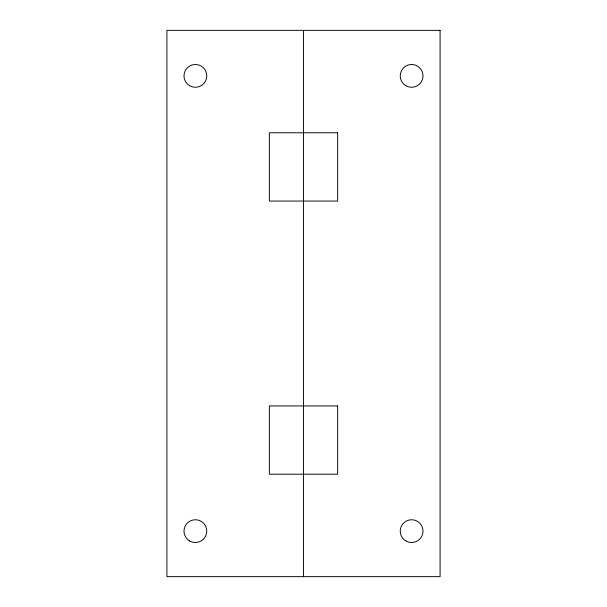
<?xml version="1.0" encoding="UTF-8"?>
<svg xmlns="http://www.w3.org/2000/svg" width="607" height="607" viewBox="0 0 607 607"><rect width="100%" height="100%" fill="white"/><g stroke="black" fill="none" stroke-linecap="round" stroke-linejoin="round"><path stroke-width="0.91" d="M303.5 30.35L303.5 576.65M440.075 30.35L166.925 30.35L166.925 576.65L440.075 576.65L440.075 30.35M337.644 132.781L269.356 132.781L269.356 201.069L337.644 201.069L337.644 132.781M337.644 405.931L269.356 405.931L269.356 474.219L337.644 474.219L337.644 405.931M405.931 540.981A11.381 11.381 0 0 0 423.003 531.125A11.381 11.381 0 0 0 405.931 521.269A11.381 11.381 0 0 0 405.931 540.981M189.688 540.981A11.381 11.381 0 0 0 206.759 531.125A11.381 11.381 0 0 0 189.688 521.269A11.381 11.381 0 0 0 189.688 540.981M405.931 85.731A11.381 11.381 0 0 0 423.003 75.875A11.381 11.381 0 0 0 405.931 66.019A11.381 11.381 0 0 0 405.931 85.731M189.688 85.731A11.381 11.381 0 0 0 206.759 75.875A11.381 11.381 0 0 0 189.688 66.019A11.381 11.381 0 0 0 189.688 85.731"/></g></svg>
